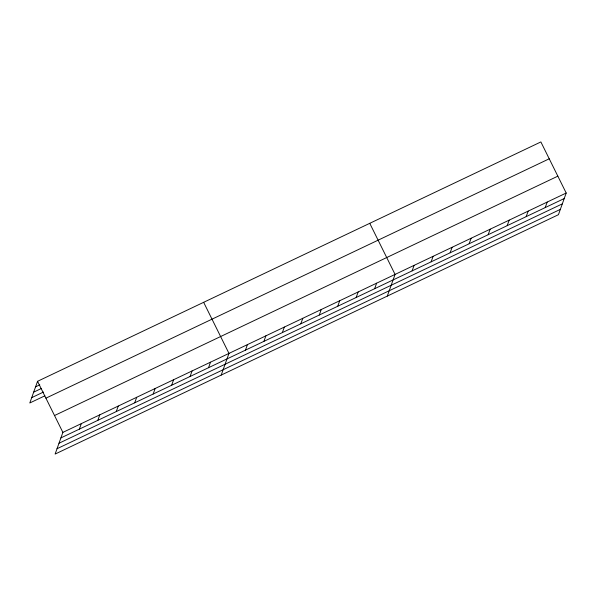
<?xml version="1.0" encoding="UTF-8"?>
<svg xmlns="http://www.w3.org/2000/svg" width="596" height="596" viewBox="0 0 596 596"><rect width="100%" height="100%" fill="white"/><g stroke="black" fill="none" stroke-linecap="round" stroke-linejoin="round"><path stroke-width="0.89" d="M566.2 193.022L62.878 432.391L55.123 454.063L558.445 214.694L566.2 193.022L540.877 141.937L37.555 381.306L29.8 402.978L44.901 395.796M79.357 429.135L81.332 423.614M97.811 420.359L99.793 414.838M116.265 411.583L118.246 406.062M134.726 402.807L136.7 397.286M153.179 394.023L155.154 388.51M171.633 385.247L173.607 379.734M190.087 376.471L192.061 370.95M208.54 367.695L210.522 362.174M221.213 375.07L228.976 353.398L203.653 302.314M245.455 350.143L247.429 344.622M263.909 341.366L265.883 335.846M282.362 332.59L284.337 327.07M300.816 323.814L302.798 318.294M319.277 315.038L321.251 309.518M337.731 306.255L339.705 300.742M356.185 297.478L358.159 291.965M374.638 288.702L376.612 283.182M387.311 296.078L395.073 274.406L369.751 223.321M412.112 270.882L414.086 265.369M431.124 261.845L433.098 256.325M450.136 252.801L452.111 247.28M469.149 243.757L471.131 238.236M488.169 234.712L490.143 229.192M507.181 225.668L509.155 220.155M526.193 216.631L528.168 211.111M545.206 207.587L547.188 202.066M35.581 386.826L39.776 384.83M33.674 392.153L41.221 388.562M31.707 397.644L43.456 392.064M45.914 398.165L549.236 158.797M54.527 415.531L557.841 176.163M60.904 437.911L564.226 198.542M58.997 443.238L562.319 203.869M57.03 448.728L560.352 209.367M37.555 381.306L62.878 432.391"/></g></svg>
